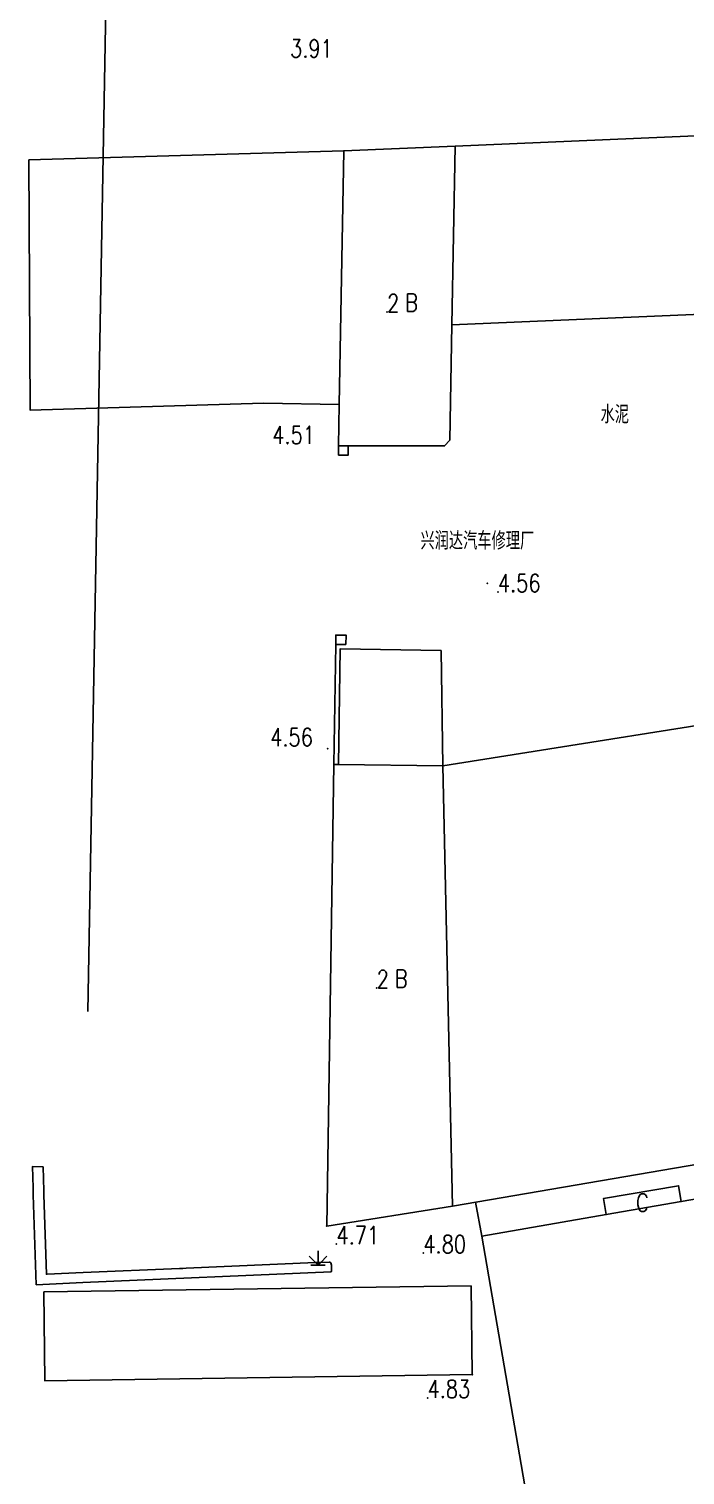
# Model space of a CAD drawing. Extents: x 500064 to 501389, y 2542464 to 2545400.
# Drawn here: x 500767.5 to 500804.4, y 2542843.4 to 2542924.7 of the extents above; entities that cross this region are included whole.
import ezdxf

# ---------------------------------------------------------------- set-up
doc = ezdxf.new("R2010")
doc.units = 0
doc.header["$LTSCALE"] = 0.5
doc.linetypes.add('CENTER', pattern=[50.8, 31.75, -6.35, 6.35, -6.35])
doc.layers.add('地形图', color=8, linetype='CONTINUOUS')
doc.styles.add('HZ', font='romans.shx', dxfattribs={"width": 0.8, "bigfont": 'hztxt.shx'})

msp = doc.modelspace()

# ---------------------------------------------------------------- linework, layer by layer
at = {"layer": '地形图'}
for points in [[(500773.076, 2542997.928), (500773.003, 2542993.861), (500772.994, 2542993.358), (500772.789, 2542981.933), (500772.759, 2542980.281), (500770.772, 2542869.453)], [(500784.876, 2542900.716), (500785.425, 2542900.731), (500785.425, 2542901.243), (500784.872, 2542901.243), (500784.876, 2542900.716)], [(500784.721, 2542890.077), (500784.607, 2542883.343)], [(500785.295, 2542890.073), (500785.298, 2542890.606), (500784.724, 2542890.609), (500784.721, 2542890.077), (500785.295, 2542890.073)], [(500767.867, 2542854.096), (500770.498, 2542854.211), (500784.458, 2542854.823), (500784.477, 2542854.87), (500784.484, 2542854.968), (500784.485, 2542855.086), (500784.473, 2542855.199), (500784.435, 2542855.318), (500784.398, 2542855.366), (500784.346, 2542855.37), (500783.884, 2542855.35), (500783.727, 2542855.343), (500783.582, 2542855.337), (500776.305, 2542855.023), (500776.115, 2542855.015), (500775.94, 2542855.007), (500770.508, 2542854.773), (500768.496, 2542854.686), (500768.448, 2542854.684), (500768.306, 2542859.153), (500768.299, 2542859.373), (500768.256, 2542860.714), (500767.656, 2542860.731), (500767.694, 2542859.537), (500767.706, 2542859.153), (500767.867, 2542854.096)], [(500792.579, 2542858.738), (500792.937, 2542856.831)], [(500783.727, 2542855.192), (500783.727, 2542855.343), (500783.727, 2542855.992)], [(500783.227, 2542855.692), (500783.582, 2542855.337), (500783.727, 2542855.192)], [(500783.327, 2542855.192), (500783.727, 2542855.192), (500784.127, 2542855.192)], [(500783.727, 2542855.192), (500783.884, 2542855.35), (500784.227, 2542855.692)]]:
    msp.add_lwpolyline(points, dxfattribs=at)
for points in [[(500791.429, 2542918.098), (500791.248, 2542908.054), (500808.339, 2542908.782), (500811.75, 2542886.599), (500790.75, 2542883.262), (500791.278, 2542858.516), (500823.161, 2542863.955), (500814.987, 2542919.102)], [(500767.463, 2542917.326), (500767.529, 2542903.258), (500780.656, 2542903.64), (500784.914, 2542903.564), (500785.172, 2542917.832)], [(500791.429, 2542918.098), (500785.172, 2542917.832), (500784.914, 2542903.564), (500784.872, 2542901.243), (500790.836, 2542901.241), (500791.13, 2542901.567), (500791.248, 2542908.054)], [(500790.657, 2542889.751), (500784.967, 2542889.829), (500784.878, 2542883.339), (500790.75, 2542883.262)], [(500784.878, 2542883.339), (500784.607, 2542883.343), (500784.214, 2542857.39), (500791.278, 2542858.516), (500790.75, 2542883.262)], [(500818.563, 2542861.26), (500804.154, 2542858.769), (500799.93, 2542858.04), (500792.937, 2542856.831), (500795.54, 2542841.704), (500795.552, 2542841.705), (500797.364, 2542831.109), (500804.579, 2542832.352), (500823.053, 2542835.536), (500819.49, 2542855.952)], [(500804.154, 2542858.769), (500804, 2542859.661), (500799.776, 2542858.932), (500799.93, 2542858.04)], [(500792.329, 2542854.039), (500768.307, 2542853.693), (500768.357, 2542848.694), (500792.401, 2542849.04)]]:
    msp.add_lwpolyline(points, close=True, dxfattribs=at)
at = {"layer": '地形图', "linetype": 'CENTER'}
for p in [(500787.611, 2542908.768, 2), (500793.838, 2542893.03, 4.56), (500787.022, 2542870.77, 2), (500784.761, 2542856.376, 4.71), (500789.647, 2542855.871, 4.8), (500789.883, 2542847.733, 4.83)]:
    msp.add_point(p, dxfattribs=at)
at = {"layer": '地形图', "ltscale": 10}
for p in [(500793.238, 2542893.526), (500784.263, 2542884.223), (500784.214, 2542857.391), (500792.937, 2542856.83), (500792.401, 2542849.041)]:
    msp.add_point(p, dxfattribs=at)

# ---------------------------------------------------------------- texts
at = {"layer": '地形图', "ltscale": 10, "style": 'HZ', "width": 0.8}
for s, p in [('3.91', (500782.152, 2542923.082)), ('2', (500787.611, 2542908.768)), ('B', (500788.627, 2542908.797)), ('水泥', (500799.611, 2542902.509)), ('4.51', (500781.15, 2542901.354)), ('兴润达汽车修理厂', (500789.482, 2542895.411)), ('4.56', (500793.838, 2542893.03)), ('4.56', (500781.034, 2542884.368)), ('2', (500787.022, 2542870.77)), ('B', (500788.038, 2542870.799)), ('C', (500801.606, 2542858.207)), ('4.71', (500784.761, 2542856.376)), ('4.80', (500789.647, 2542855.871)), ('4.83', (500789.883, 2542847.733))]:
    msp.add_text(s, height=1, dxfattribs=at).set_placement(p)

doc.saveas('drawing.dxf')
